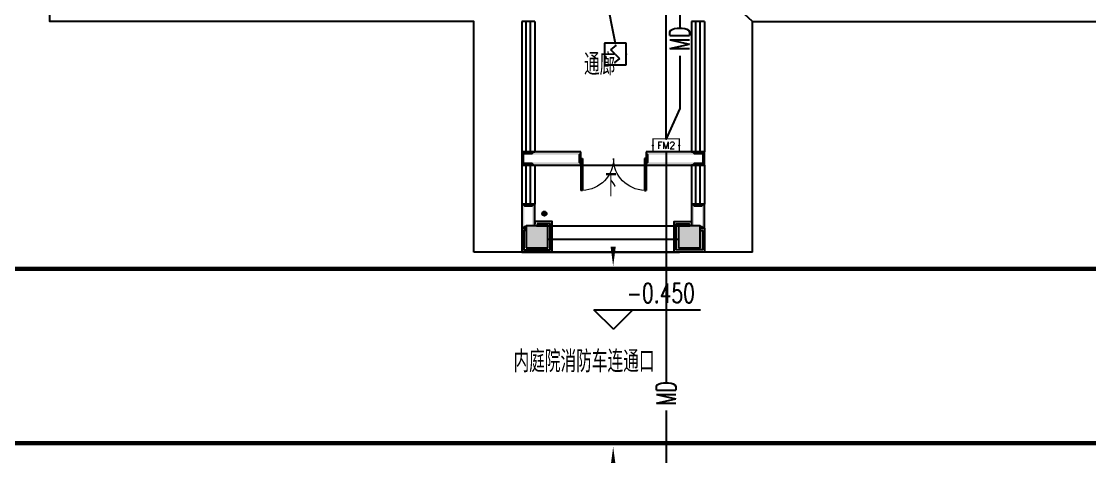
# Model space of a CAD drawing. Extents: x 101023 to 279373, y -114511 to 293844.
# Drawn here: x 123580 to 148130, y -30463 to -20466 of the extents above; entities that cross this region are included whole.
import ezdxf
from ezdxf.enums import TextEntityAlignment as Align

# ---------------------------------------------------------------- set-up
doc = ezdxf.new("R2010")
doc.units = 0
doc.header["$LTSCALE"] = 1000
doc.header["$MEASUREMENT"] = 0
doc.linetypes.add('DASH', pattern=[0.35, 0.25, -0.1])
for name, color, linetype in [('A-ANNO-IDEN', 3, 'Continuous'), ('COLUMN', 2, 'Continuous'), ('DIM_ELEV', 3, 'Continuous'), ('EQUIP-消防', 3, 'Continuous'), ('PUB_HATCH', 8, 'Continuous'), ('PUB_TEXT', 7, 'Continuous'), ('PUB_WALL', 2, 'Continuous'), ('SIG_TEXT', 7, 'Continuous'), ('STAIR', 2, 'Continuous'), ('WALL', 2, 'Continuous'), ('WINDOW', 2, 'Continuous'), ('WIRE-消防', 1, 'Continuous'), ('排水', 153, 'Continuous')]:
    doc.layers.add(name, color=color, linetype=linetype)
doc.styles.add('_TCH_DIM', font='simplex.shx', dxfattribs={"bigfont": 'gbcbig.shx'})
doc.styles.add('_TCH_LABEL', font='simplex.shx', dxfattribs={"bigfont": 'gbcbig.shx'})
doc.styles.add('_TEL_DIM', font='simplex.shx', dxfattribs={"width": 0.8, "height": 3.5, "bigfont": 'gbcbig.shx'})
doc.styles.add('A_DIM', font='simplex.shx', dxfattribs={"width": 0.7, "bigfont": 'gbcbig.shx'})
doc.styles.get("Standard").update_dxf_attribs({"font": 'simplex.shx', "width": 0.8, "bigfont": 'gbcbig.shx'})

# ---------------------------------------------------------------- blocks, each defined once
blk = doc.blocks.new('$Equip$00002649')
for p, q in [((-0.5, 0.5), (-0.5, -0.5)), ((0.5, 0.5), (-0.5, 0.5)), ((0.5, -0.5), (0.5, 0.5)), ((-0.2, 0.2), (0.05, 0.4)), ((0, 0), (-0.2, 0.2)), ((0, 0), (0.2, -0.2)), ((0.2, -0.2), (-0.05, -0.4)), ((-0.5, -0.5), (0.5, -0.5))]:
    blk.add_line(p, q)
at = {"const_width": 0.04}
blk.add_lwpolyline([(-0.5, 0.5), (0.5, 0.5), (0.5, -0.5), (-0.5, -0.5), (-0.5, 0.5), (0.5, 0.5)], dxfattribs=at)
for p in [(0, 0.5), (-0.5, 0), (0.5, 0), (0, -0.5)]:
    blk.add_point(p)
at = {"color": 7, "flags": 1}
for tag, height, p in [('A', 0.00002, (0, 0)), ('B', 0.4, (0.762, -0.208))]:
    blk.add_attdef(tag, text='', height=height, dxfattribs=at).set_placement(p, align=Align.MIDDLE_CENTER)
blk = doc.blocks.new('ng')
at = {"layer": '排水'}
for p, q in [((345991, 781358), (346091, 781358)), ((346041, 781408), (346041, 781308))]:
    blk.add_line(p, q, dxfattribs=at)
blk.add_circle((346041, 781358), 50, dxfattribs=at)
blk = doc.blocks.new('雨水管2')
at = {"layer": '排水'}
blk.add_blockref('ng', (590886, 64319), dxfattribs=at)
blk = doc.blocks.new('$WINLIB2D$00000001')
at = {"color": 0}
for points in [[(-0.5, 0.5), (-0.5, -0.5)], [(-0.5, 0.5), (0.5, 0.5)], [(0.5, -0.5), (0.5, 0.5)], [(0.5, 0.1667), (-0.5, 0.1667)], [(0.5, -0.1667), (-0.5, -0.1667)], [(-0.5, -0.5), (0.5, -0.5)]]:
    blk.add_lwpolyline(points, dxfattribs=at)
blk = doc.blocks.new('$DorLib2D$00000002')
for p, q in [((-0.5, 0), (-0.5, 0.4875)), ((-0.475, 0.4875), (-0.5, 0.4875)), ((-0.475, 0), (-0.475, 0.4875)), ((0.475, 0), (0.475, 0.4875)), ((0.475, 0.4875), (0.5, 0.4875)), ((0.5, 0), (0.5, 0.4875)), ((-0.5, 0), (-0.475, 0)), ((0.5, 0), (0.475, 0))]:
    blk.add_line(p, q)
at = {"lineweight": 13}
for centre, start, end in [((-0.4875, 0), 0, 88.53072), ((0.4875, 0), 91.46928, 180)]:
    blk.add_arc(centre, 0.4875, start, end, dxfattribs=at)
blk = doc.blocks.new('_FZH')
blk.add_lwpolyline([(-0.5, -0.5), (0.5, -0.5), (0.5, 0.5), (-0.5, 0.5)], close=True)
at = {"layer": 'PUB_HATCH'}
blk.add_solid([(-0.5, -0.5), (0.5, -0.5), (-0.5, 0.5), (0.5, 0.5)], dxfattribs=at)
blk = doc.blocks.new('A$C40CE5D7B')
at = {"layer": 'PUB_WALL'}
for points in [[(19050, 92070), (18750, 92070), (18810, 92010), (18990, 92010)], [(18750, 92070), (18750, 91870), (18810, 91870), (18810, 92010)], [(20109, 92070), (19050, 92070), (18990, 92010), (20049, 92010)], [(20109, 91770), (20109, 92070), (20049, 92010), (20049, 91830)], [(22650, 92070), (21609, 92070), (21669, 92010), (22710, 92010)], [(21609, 92070), (21609, 91770), (21669, 91830), (21669, 92010)], [(22950, 92070), (22650, 92070), (22710, 92010), (22890, 92010)], [(22950, 91870), (22950, 92070), (22890, 92010), (22890, 91870)], [(18750, 91870), (18750, 91770), (18810, 91830), (18810, 91870)], [(18750, 91770), (19050, 91770), (18990, 91830), (18810, 91830)], [(19050, 91770), (20109, 91770), (20049, 91830), (18990, 91830)], [(21609, 91770), (22650, 91770), (22710, 91830), (21669, 91830)], [(22650, 91770), (22950, 91770), (22890, 91830), (22710, 91830)], [(22950, 91770), (22950, 91870), (22890, 91870), (22890, 91830)], [(19050, 90870), (18750, 90870), (18810, 90810), (18990, 90810)], [(18750, 90870), (18750, 90320), (18810, 90380), (18810, 90810)], [(19000, 90370), (19050, 90370), (19050, 90870), (18990, 90810), (18990, 90380)], [(22950, 90870), (22650, 90870), (22710, 90810), (22890, 90810)], [(22650, 90370), (22700, 90370), (22710, 90380), (22710, 90810), (22650, 90870)], [(22950, 90320), (22950, 90870), (22890, 90810), (22890, 90380)], [(18850, 90320), (18850, 90370), (19000, 90370), (18990, 90380), (18810, 90380), (18750, 90320)], [(19350, 90370), (18850, 90370), (18910, 90310), (19290, 90310)], [(18850, 90370), (18850, 89870), (18910, 89930), (18910, 90310)], [(19350, 89870), (19350, 90370), (19290, 90310), (19290, 89930)], [(22850, 90370), (22350, 90370), (22410, 90310), (22790, 90310)], [(22350, 90370), (22350, 89870), (22410, 89930), (22410, 90310)], [(22700, 90370), (22850, 90370), (22850, 90320), (22950, 90320), (22890, 90380), (22710, 90380)], [(22850, 89870), (22850, 90370), (22790, 90310), (22790, 89930)], [(18850, 89870), (19350, 89870), (19290, 89930), (18910, 89930)], [(22350, 89870), (22850, 89870), (22790, 89930), (22410, 89930)]]:
    blk.add_hatch(color=256, dxfattribs=at).paths.add_polyline_path(points)
for points in [[(18850, 90320), (18750, 90320), (18750, 89770), (19450, 89770), (19450, 90470), (19050, 90470), (19050, 90420)], [(18850, 90270), (18800, 90270), (18800, 89820), (19400, 89820), (19400, 90420), (19100, 90420), (19100, 90420)], [(22850, 90320), (22950, 90320), (22950, 89770), (22250, 89770), (22250, 90470), (22650, 90470), (22650, 90370)], [(22850, 90270), (22900, 90270), (22900, 89820), (22300, 89820), (22300, 90420), (22600, 90420), (22600, 90370)], [(18850, 90320), (18750, 90320), (18750, 89870)], [(24050, 89770), (17650, 89770)]]:
    blk.add_lwpolyline(points)
at = {"color": 252, "linetype": 'DASH', "ltscale": 3, "const_width": 100}
blk.add_lwpolyline([(6504, 89385), (82000, 89385), (82000, 37455), (10879, 37455)], dxfattribs=at)
blk.add_lwpolyline([(6504, 85385), (66000, 85385, -0.414214), (78000, 73385), (78000, 53455, -0.414214), (66000, 41455), (10879, 41455)], format="xyb", dxfattribs=at)
at = {"layer": 'A-ANNO-IDEN'}
for points in [[(20850, 90894, 0, 0, 0), (20850, 89446, 0, 120, 0), (20850, 89896, 0, 0, 0)], [(20850, 84325, 0, 0, 0), (20850, 85297, 0, 120, 0), (20850, 84847, 0, 0, 0)]]:
    blk.add_lwpolyline(points, format="xyseb", dxfattribs=at)
at = {"layer": 'DIM_ELEV'}
for p, q in [((20855, 87998), (20405, 88448)), ((20405, 88448), (22856, 88448)), ((20855, 87998), (21305, 88448))]:
    blk.add_line(p, q, dxfattribs=at)
at = {"layer": 'WALL'}
for p, q in [((19050, 92070), (18750, 92070)), ((18750, 92070), (18750, 91870)), ((20109, 92070), (19050, 92070)), ((20109, 91770), (20109, 92070)), ((22650, 92070), (21609, 92070)), ((21609, 92070), (21609, 91770)), ((22950, 92070), (22650, 92070)), ((22950, 91870), (22950, 92070)), ((18750, 91870), (18750, 91770)), ((22950, 91770), (22950, 91870)), ((18750, 91770), (19050, 91770)), ((19050, 91770), (20109, 91770)), ((21609, 91770), (22650, 91770)), ((22650, 91770), (22950, 91770)), ((19050, 90870), (18750, 90870)), ((18750, 90870), (18750, 90320)), ((19050, 90370), (19050, 90870)), ((22950, 90870), (22650, 90870)), ((22650, 90870), (22650, 90370)), ((22950, 90320), (22950, 90870)), ((18750, 90320), (18850, 90320)), ((22850, 90320), (22950, 90320))]:
    blk.add_line(p, q, dxfattribs=at)
at = {"layer": 'WINDOW'}
for p, q in [((20109, 91770), (21609, 91770)), ((19090, 90370), (22610, 90370)), ((19325, 90070), (22375, 90070)), ((19325, 89770), (22375, 89770))]:
    blk.add_line(p, q, dxfattribs=at)
at = {"layer": '排水'}
blk.add_line((24050, 95070), (22850, 96170), dxfattribs=at)
for points in [[(17650, 89770), (17650, 95070), (7900, 95070), (7900, 97370), (7300, 97370), (7300, 107570), (7900, 107570), (7900, 109870), (58850, 109870), (58850, 107870), (63700, 107870), (63700, 109870), (64900, 109870)], [(24050, 89770), (24050, 95070), (35150, 95070), (35150, 93070), (59800, 93070)]]:
    blk.add_lwpolyline(points, dxfattribs=at)
blk.add_blockref('雨水管2', (-917658, -755022))
at = {"layer": 'COLUMN'}
for p, xscale, yscale, zscale, rotation in [((19100, 90120), 499.9999995701946, 500.0000000991859, 500.0000000991859, 359.9999999873268), ((22600, 90120), 499.9999995214166, 499.9999999647262, 499.9999999647262, 359.999999973453)]:
    blk.add_blockref('_FZH', p, dxfattribs=dict(at, xscale=xscale, yscale=yscale, zscale=zscale, rotation=rotation))
at = {"layer": 'WINDOW'}
for name, p, xscale, yscale, zscale, rotation in [('$WINLIB2D$00000001', (18900, 93570), 3000, 300, 3000, 270), ('$WINLIB2D$00000001', (22800, 93570), 3000, 300, 3000, 270), ('$DorLib2D$00000002', (20859, 91920), -1500, 1500, 1500, 180), ('$WINLIB2D$00000001', (18900, 91320), -900, 300, 900, 90), ('$WINLIB2D$00000001', (22800, 91320), 900, 300, 900, 270)]:
    blk.add_blockref(name, p, dxfattribs=dict(at, xscale=xscale, yscale=yscale, zscale=zscale, rotation=rotation))
at = {"layer": 'A-ANNO-IDEN', "color": 7, "style": 'A_DIM', "width": 0.7}
blk.add_text('下', height=525, dxfattribs=at).set_placement((20668, 91051))
at = {"layer": 'DIM_ELEV', "color": 7, "style": '_TCH_DIM', "width": 0.705882}
blk.add_text('-0.450', height=446.2, dxfattribs=at).set_placement((21161, 88606))
at = {"layer": 'PUB_TEXT'}
for s, p in [('通廊', (20180, 93834)), ('内庭院消防车连通口', (18560, 87010))]:
    blk.add_text(s, height=500, dxfattribs=at).set_placement(p)
blk = doc.blocks.new('$equip_U$00000233(yyyy)')
at = {"color": 0, "linetype": 'Continuous', "const_width": 0.06}
blk.add_lwpolyline([(0.7, 0.7), (-0.7, 0.7), (-0.7, 0), (0.7, 0)], close=True, dxfattribs=at)
for p in [(0, 0.7), (-0.7, 0.35), (0, 0), (0.7, 0.35)]:
    blk.add_point(p)
at = {"color": 7, "style": '_TCH_LABEL'}
blk.add_attdef('$TEXT$', text='', height=0.36, dxfattribs=at).set_placement((-0.01, 0.325), align=Align.MIDDLE_CENTER)
at = {"color": 7, "style": '_TCH_LABEL', "flags": 1}
blk.add_attdef('A', text='', height=0.000025, dxfattribs=at).set_placement((0, 0), align=Align.MIDDLE_CENTER)

msp = doc.modelspace()

# ---------------------------------------------------------------- linework, layer by layer
at = {"layer": 'WIRE-消防'}
for p, q in [((138710, -16101), (138710, -20598)), ((138397, -23164), (138397, -18770)), ((138710, -21259), (138710, -22464)), ((138710, -22464), (138397, -23164)), ((138397, -23466), (138397, -28744)), ((138397, -29405), (138397, -32816))]:
    msp.add_line(p, q, dxfattribs=at)
at = {"layer": 'WIRE-消防', "linetype": 'Continuous'}
msp.add_line((136385, -16741), (137228, -20966), dxfattribs=at)

# ---------------------------------------------------------------- block references
at = {"color": 3}
ref = msp.add_blockref('$equip_U$00000233(yyyy)', (138397, -23466), dxfattribs=dict(at, xscale=432, yscale=432, zscale=384))
ref.add_attrib('$TEXT$', 'FM2', dxfattribs={"color": 4, "height": 155.5, "style": '_TCH_LABEL'}).set_placement((138398, -23314), align=Align.MIDDLE_CENTER)
at = {"layer": 'EQUIP-消防', "xscale": 500, "yscale": 500, "zscale": 500}
msp.add_blockref('$Equip$00002649', (137228, -21216), dxfattribs=at)
at = {"layer": 'STAIR'}
msp.add_blockref('A$C40CE5D7B', (116330, -115536), dxfattribs=at)

# ---------------------------------------------------------------- texts
at = {"layer": 'SIG_TEXT', "style": '_TEL_DIM', "width": 0.64}
for p in [(138935, -21139), (138622, -29285)]:
    msp.add_text('MD', height=450, rotation=90, dxfattribs=at).set_placement(p)

doc.saveas('drawing.dxf')
